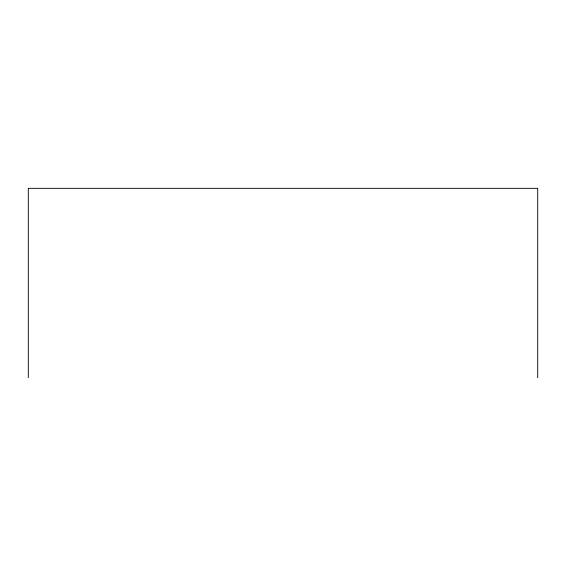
<?xml version="1.0" encoding="UTF-8"?>
<svg xmlns="http://www.w3.org/2000/svg" width="566" height="566" viewBox="0 0 566 566"><rect width="100%" height="100%" fill="white"/><g stroke="black" fill="none" stroke-linecap="round" stroke-linejoin="round"><path stroke-width="0.85" d="M537.7 377.663L537.7 188.337L28.3 188.337L28.3 377.663"/></g></svg>
